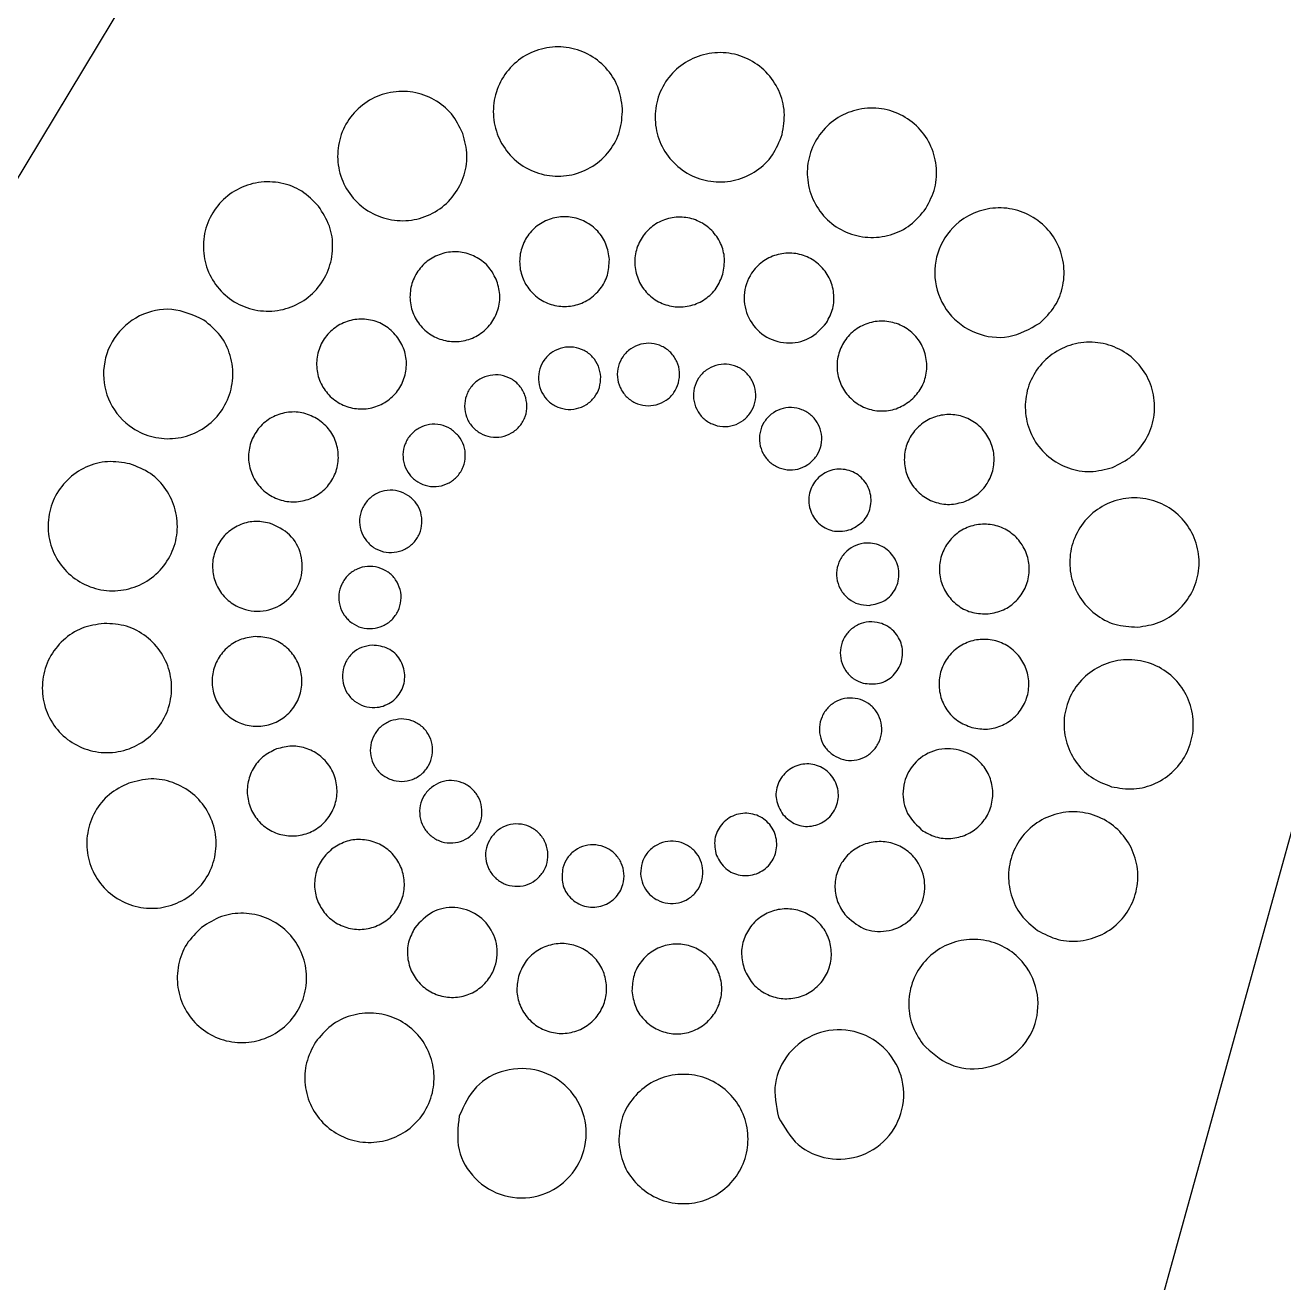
# Model space of a CAD drawing. Extents: x -494 to 784, y 11 to 1214.
# Drawn here: x 451.2 to 606.8, y 519.8 to 675.2 of the extents above; entities that cross this region are included whole.
import ezdxf

# ---------------------------------------------------------------- set-up
doc = ezdxf.new("R2010")
doc.units = 0
doc.layers.add('Layer_1', color=7, linetype='CONTINUOUS')

msp = doc.modelspace()

# ---------------------------------------------------------------- linework, layer by layer
at = {"layer": 'Layer_1', "color": 3}
for p, q in [((783.591218, 1209.841141), (315.452559, 432.331802)), ((451.227394, 11.18015), (783.591218, 1209.841141))]:
    msp.add_line(p, q, dxfattribs=at)
at = {"layer": 'Layer_1', "color": 7}
for p, q in [((525.04731, 664.840956), (525.04731, 664.840956)), ((505.310893, 661.78909), (505.310893, 661.78909)), ((544.760822, 661.644582), (544.760822, 661.644582)), ((487.483566, 652.787696), (487.483566, 652.787696)), ((562.521726, 652.51281), (562.521726, 652.51281)), ((523.418623, 646.192302), (523.418623, 646.192302)), ((537.449096, 644.411944), (537.449096, 644.411944)), ((509.524668, 643.549883), (509.524668, 643.549883)), ((473.310314, 638.717913), (473.310314, 638.717913)), ((550.242687, 638.383053), (550.242687, 638.383053)), ((576.591513, 638.339563), (576.591513, 638.339563)), ((497.127333, 636.743302), (497.127333, 636.743302)), ((522.354579, 631.709027), (522.354579, 631.709027)), ((531.961552, 630.966339), (531.961552, 630.966339)), ((512.988278, 629.446669), (512.988278, 629.446669)), ((560.547118, 628.695794), (560.547118, 628.695794)), ((540.868813, 627.291282), (540.868813, 627.291282)), ((487.440073, 626.438873), (487.440073, 626.438873)), ((504.779553, 624.400664), (504.779553, 624.400664)), ((464.178571, 620.956981), (464.178571, 620.956981)), ((548.204487, 621.04358), (548.204487, 621.04358)), ((585.592909, 620.512245), (585.592909, 620.512245)), ((498.531854, 617.064992), (498.531854, 617.064992)), ((567.353693, 616.298467), (567.353693, 616.298467)), ((481.411196, 613.645258), (481.411196, 613.645258)), ((553.250473, 612.834855), (553.250473, 612.834855)), ((494.856794, 608.157717), (494.856794, 608.157717)), ((555.512861, 603.468566), (555.512861, 603.468566)), ((569.996136, 602.404523), (569.996136, 602.404523)), ((460.982181, 601.243491), (460.982181, 601.243491)), ((588.644805, 600.775836), (588.644805, 600.775836)), ((479.630848, 599.614804), (479.630848, 599.614804)), ((494.114107, 598.55076), (494.114107, 598.55076)), ((554.770177, 593.861589), (554.770177, 593.861589)), ((496.376493, 589.184459), (496.376493, 589.184459)), ((568.215767, 588.37405), (568.215767, 588.37405)), ((482.273272, 585.720848), (482.273272, 585.720848)), ((551.095118, 584.954313), (551.095118, 584.954313)), ((464.034059, 581.507071), (464.034059, 581.507071)), ((501.42248, 580.975709), (501.42248, 580.975709)), ((585.448396, 581.062326), (585.448396, 581.062326)), ((544.847433, 577.618657), (544.847433, 577.618657)), ((562.186896, 575.580433), (562.186896, 575.580433)), ((508.758151, 574.728021), (508.758151, 574.728021)), ((489.07985, 573.323494), (489.07985, 573.323494)), ((536.638677, 572.572652), (536.638677, 572.572652)), ((517.665427, 571.052963), (517.665427, 571.052963)), ((527.2724, 570.310281), (527.2724, 570.310281)), ((552.499655, 565.276018), (552.499655, 565.276018)), ((473.035455, 563.679725), (473.035455, 563.679725)), ((499.384275, 563.636248), (499.384275, 563.636248)), ((576.316655, 563.301394), (576.316655, 563.301394)), ((540.102286, 558.46944), (540.102286, 558.46944)), ((512.177883, 557.607357), (512.177883, 557.607357)), ((526.208356, 555.827015), (526.208356, 555.827015)), ((487.105234, 549.506487), (487.105234, 549.506487)), ((562.143423, 549.231624), (562.143423, 549.231624)), ((504.86616, 540.374728), (504.86616, 540.374728)), ((544.316063, 540.230224), (544.316063, 540.230224)), ((524.579669, 537.178362), (524.579669, 537.178362))]:
    msp.add_line(p, q, dxfattribs=at)
for points, knots in [([(525.04731, 664.840956), (524.992724, 663.903541), (524.884332, 662.042128), (523.522086, 659.528968), (521.450392, 657.614222), (518.828658, 656.532146), (516.001921, 656.408609), (513.299514, 657.258004), (511.05378, 658.984065), (509.532832, 661.371221), (508.917388, 664.136028), (509.289285, 666.943986), (510.59618, 669.454727), (512.682771, 671.370124), (515.300774, 672.452037), (518.127511, 672.575574), (520.833649, 671.726343), (523.064485, 669.999631), (524.640785, 667.614894), (524.911152, 665.770034), (525.04731, 664.840956)], [0, 0, 0, 0, 2.788191, 5.536479, 8.32467, 11.112861, 13.861149, 16.64934, 19.437531, 22.185818, 24.974009, 27.762201, 30.510488, 33.298679, 36.08687, 38.835158, 41.623349, 44.41154, 47.159828, 49.948019, 49.948019, 49.948019, 49.948019]), ([(544.760822, 661.644582), (544.41923, 660.769916), (543.740936, 659.033102), (541.668753, 657.063902), (539.106767, 655.883059), (536.27897, 655.664104), (533.552409, 656.420123), (531.244744, 658.063035), (529.642307, 660.398586), (528.933471, 663.138905), (529.202521, 665.958576), (530.423923, 668.51418), (532.442716, 670.498184), (535.019071, 671.675042), (537.84327, 671.894995), (540.569831, 671.138976), (542.881094, 669.495066), (544.469162, 667.1635), (545.231388, 664.408377), (544.918429, 662.570263), (544.760822, 661.644582)], [0, 0, 0, 0, 2.788191, 5.536478, 8.324669, 11.11286, 13.861147, 16.649338, 19.437529, 22.185817, 24.974007, 27.762198, 30.510486, 33.298676, 36.086867, 38.835155, 41.623346, 44.411536, 47.159824, 49.948015, 49.948015, 49.948015, 49.948015]), ([(505.310893, 661.78909), (505.548656, 660.880688), (506.020778, 659.076885), (505.501813, 656.26577), (504.123205, 653.80455), (501.964167, 651.965275), (499.313956, 650.974274), (496.481337, 650.947007), (493.812135, 651.894618), (491.627956, 653.694939), (490.188261, 656.134245), (489.67425, 658.919694), (490.141319, 661.711403), (491.533895, 664.177845), (493.689434, 666.015813), (496.339645, 667.006814), (499.175763, 667.035389), (501.830997, 666.082555), (504.067071, 664.301639), (504.894299, 662.630621), (505.310893, 661.78909)], [0, 0, 0, 0, 2.788191, 5.536478, 8.324669, 11.11286, 13.861147, 16.649338, 19.437529, 22.185817, 24.974007, 27.762198, 30.510486, 33.298676, 36.086867, 38.835155, 41.623346, 44.411536, 47.159824, 49.948015, 49.948015, 49.948015, 49.948015]), ([(562.521726, 652.51281), (561.926566, 651.786511), (560.744764, 650.344307), (558.165485, 649.111826), (555.363991, 648.780475), (552.606935, 649.446074), (550.247443, 651.007645), (548.560412, 653.283255), (547.758128, 655.999676), (547.93079, 658.824917), (549.057998, 661.423443), (551.009346, 663.476532), (553.542423, 664.739591), (556.356352, 665.062712), (559.110294, 664.399175), (561.469785, 662.837604), (563.159931, 660.559933), (563.94978, 657.851741), (563.82332, 654.995923), (562.95767, 653.344482), (562.521726, 652.51281)], [0, 0, 0, 0, 2.788191, 5.536479, 8.32467, 11.112861, 13.861149, 16.64934, 19.437531, 22.185818, 24.974009, 27.762201, 30.510488, 33.298679, 36.08687, 38.835158, 41.623349, 44.41154, 47.159828, 49.948019, 49.948019, 49.948019, 49.948019]), ([(487.483566, 652.787696), (487.990403, 651.997227), (488.996824, 650.427601), (489.371941, 647.593704), (488.821366, 644.826931), (487.336367, 642.410497), (485.122102, 640.649039), (482.436547, 639.747779), (479.605157, 639.824182), (476.97155, 640.861441), (474.848532, 642.736468), (473.498927, 645.226749), (473.080451, 648.026155), (473.642696, 650.80221), (475.124772, 653.21632), (477.339037, 654.977778), (480.027514, 655.881363), (482.847235, 655.795676), (485.524201, 654.79291), (486.827314, 653.459304), (487.483566, 652.787696)], [0, 0, 0, 0, 2.788191, 5.536478, 8.324669, 11.11286, 13.861147, 16.649338, 19.437529, 22.185817, 24.974007, 27.762198, 30.510486, 33.298676, 36.086867, 38.835155, 41.623346, 44.411536, 47.159824, 49.948015, 49.948015, 49.948015, 49.948015]), ([(576.591513, 638.339563), (575.352539, 637.634566), (572.911338, 636.245483), (568.540127, 636.832776), (565.070777, 639.375165), (563.347286, 643.361483), (563.834581, 647.651735), (566.126556, 650.754933), (569.030152, 652.322986), (571.830084, 652.743007), (574.605998, 652.180344), (577.020145, 650.69838), (578.781593, 648.484085), (579.685181, 645.795616), (579.599494, 642.975894), (578.596727, 640.298928), (577.263122, 638.995815), (576.591513, 638.339563)], [0, 0, 0, 0, 4.177596, 8.231285, 12.408881, 16.586477, 20.640166, 24.817762, 27.605953, 30.35424, 33.142431, 35.930622, 38.67891, 41.4671, 44.255291, 47.003579, 49.79177, 49.79177, 49.79177, 49.79177]), ([(523.418623, 646.192302), (523.380715, 645.54132), (523.305444, 644.248672), (522.359439, 642.503422), (520.920763, 641.173738), (519.100114, 640.422296), (517.137103, 640.336506), (515.260431, 640.926364), (513.700894, 642.125017), (512.64468, 643.782764), (512.217288, 645.702769), (512.47555, 647.65274), (513.383116, 649.39631), (514.832137, 650.726447), (516.650195, 651.477775), (518.613207, 651.563565), (520.492469, 650.973821), (522.041661, 649.774715), (523.136314, 648.118648), (523.324069, 646.837495), (523.418623, 646.192302)], [0, 0, 0, 0, 1.936244, 3.844777, 5.781021, 7.717264, 9.625797, 11.562041, 13.498285, 15.406818, 17.343062, 19.279305, 21.187838, 23.124082, 25.060326, 26.968859, 28.905103, 30.841347, 32.74988, 34.686123, 34.686123, 34.686123, 34.686123]), ([(537.449096, 644.411944), (537.21188, 643.804537), (536.740842, 642.598416), (535.301826, 641.230916), (533.522669, 640.410886), (531.558921, 640.258834), (529.665475, 640.783847), (528.06293, 641.924759), (526.950127, 643.546669), (526.457879, 645.449668), (526.64472, 647.407773), (527.492916, 649.182498), (528.894855, 650.560279), (530.683991, 651.377542), (532.64524, 651.530287), (534.538685, 651.005274), (536.143729, 649.86367), (537.246554, 648.244526), (537.775878, 646.331246), (537.558546, 645.054778), (537.449096, 644.411944)], [0, 0, 0, 0, 1.936244, 3.844777, 5.781021, 7.717264, 9.625797, 11.562041, 13.498285, 15.406818, 17.343062, 19.279305, 21.187838, 23.124082, 25.060326, 26.968859, 28.905103, 30.841347, 32.74988, 34.686123, 34.686123, 34.686123, 34.686123]), ([(509.524668, 643.549883), (509.689781, 642.919049), (510.017643, 641.666407), (509.657251, 639.714244), (508.699884, 638.005064), (507.200552, 636.727789), (505.360128, 636.039594), (503.393031, 636.020658), (501.539419, 636.678722), (500.022627, 637.928945), (499.022839, 639.622907), (498.665887, 641.557247), (498.990241, 643.495934), (499.957307, 645.208741), (501.454209, 646.485108), (503.294634, 647.173303), (505.26416, 647.193147), (507.108073, 646.531456), (508.660902, 645.294709), (509.235366, 644.13428), (509.524668, 643.549883)], [0, 0, 0, 0, 1.936244, 3.844777, 5.781021, 7.717264, 9.625797, 11.562041, 13.498285, 15.406818, 17.343062, 19.279305, 21.187838, 23.124082, 25.060326, 26.968859, 28.905103, 30.841347, 32.74988, 34.686123, 34.686123, 34.686123, 34.686123]), ([(550.242687, 638.383053), (549.575688, 637.651556), (548.261473, 636.210258), (545.24845, 635.660099), (542.411514, 636.594729), (540.417779, 638.857663), (539.818948, 641.795757), (540.666766, 644.33713), (542.247967, 645.995857), (544.007064, 646.874114), (545.961177, 647.098197), (547.873638, 646.63749), (549.512173, 645.553044), (550.685886, 643.971334), (551.234392, 642.090643), (551.146573, 640.107437), (550.545427, 638.960603), (550.242687, 638.383053)], [0, 0, 0, 0, 2.901108, 5.716171, 8.617279, 11.518387, 14.33345, 17.234558, 19.170802, 21.079335, 23.015579, 24.951822, 26.860355, 28.796599, 30.732843, 32.641376, 34.57762, 34.57762, 34.57762, 34.57762]), ([(473.310314, 638.717913), (474.036613, 638.122753), (475.478817, 636.940951), (476.711298, 634.361673), (477.04265, 631.560176), (476.377048, 628.803128), (474.81549, 626.443608), (472.539832, 624.756684), (469.823589, 623.953997), (466.997689, 624.128152), (463.968367, 625.436918), (461.414408, 628.328334), (460.554691, 632.559718), (461.923847, 636.681195), (465.158173, 639.516555), (469.461484, 640.482951), (472.01456, 639.312134), (473.310314, 638.717913)], [0, 0, 0, 0, 2.788191, 5.536479, 8.32467, 11.112861, 13.861149, 16.64934, 19.437531, 22.185818, 24.974009, 29.151606, 33.205295, 37.382892, 41.560488, 45.614177, 49.791774, 49.791774, 49.791774, 49.791774]), ([(497.127333, 636.743302), (497.479303, 636.194365), (498.178206, 635.104347), (498.438705, 633.136363), (498.05636, 631.214993), (497.025111, 629.536913), (495.487427, 628.313679), (493.622458, 627.687803), (491.656215, 627.740861), (489.827321, 628.46118), (488.353003, 629.763282), (487.415777, 631.492644), (487.125169, 633.436676), (487.515617, 635.364492), (488.544837, 637.040957), (490.08252, 638.264192), (491.949519, 638.891682), (493.907658, 638.832177), (495.766662, 638.135812), (496.671602, 637.209697), (497.127333, 636.743302)], [0, 0, 0, 0, 1.936244, 3.844777, 5.781021, 7.717264, 9.625797, 11.562041, 13.498285, 15.406818, 17.343062, 19.279305, 21.187838, 23.124082, 25.060326, 26.968859, 28.905103, 30.841347, 32.74988, 34.686123, 34.686123, 34.686123, 34.686123]), ([(560.547118, 628.695794), (559.998181, 628.343824), (558.908163, 627.644921), (556.940178, 627.384423), (555.018808, 627.766767), (553.340729, 628.798016), (552.117494, 630.3357), (551.491619, 632.200669), (551.544677, 634.166912), (552.264995, 635.995806), (553.567098, 637.470124), (555.29646, 638.40735), (557.240492, 638.697958), (559.168308, 638.30751), (560.844773, 637.278291), (562.068008, 635.740607), (562.695498, 633.873608), (562.635993, 631.915469), (561.939627, 630.056465), (561.013512, 629.151525), (560.547118, 628.695794)], [0, 0, 0, 0, 1.936244, 3.844777, 5.781021, 7.717264, 9.625797, 11.562041, 13.498285, 15.406818, 17.343062, 19.279305, 21.187838, 23.124082, 25.060326, 26.968859, 28.905103, 30.841347, 32.74988, 34.686123, 34.686123, 34.686123, 34.686123]), ([(522.354579, 631.709027), (522.328255, 631.256956), (522.275982, 630.359284), (521.619035, 629.147305), (520.619954, 628.223913), (519.355615, 627.702078), (517.992412, 627.642502), (516.689168, 628.052125), (515.606156, 628.884524), (514.872674, 630.035737), (514.575874, 631.369074), (514.755222, 632.72322), (515.385477, 633.934033), (516.391741, 634.857739), (517.654282, 635.379495), (519.017484, 635.439071), (520.322528, 635.029527), (521.398356, 634.196815), (522.158531, 633.046768), (522.288916, 632.157078), (522.354579, 631.709027)], [0, 0, 0, 0, 1.344614, 2.669984, 4.014598, 5.359212, 6.684582, 8.029196, 9.37381, 10.69918, 12.043794, 13.388407, 14.713778, 16.058391, 17.403005, 18.728375, 20.072989, 21.417603, 22.742973, 24.087587, 24.087587, 24.087587, 24.087587]), ([(531.961552, 630.966339), (531.796819, 630.544528), (531.469709, 629.706944), (530.470393, 628.757292), (529.234867, 628.187826), (527.871153, 628.082235), (526.55626, 628.446827), (525.443381, 629.239127), (524.670601, 630.365453), (524.328762, 631.686981), (524.458513, 633.046776), (525.047538, 634.279224), (526.021107, 635.236016), (527.263562, 635.80356), (528.625541, 635.909633), (529.940434, 635.54504), (531.055048, 634.75226), (531.820899, 633.627854), (532.188484, 632.299188), (532.037559, 631.412751), (531.961552, 630.966339)], [0, 0, 0, 0, 1.344614, 2.669984, 4.014598, 5.359212, 6.684582, 8.029196, 9.37381, 10.69918, 12.043794, 13.388407, 14.713778, 16.058391, 17.403005, 18.728375, 20.072989, 21.417603, 22.742973, 24.087587, 24.087587, 24.087587, 24.087587]), ([(585.592909, 620.512245), (584.684506, 620.274482), (582.880703, 619.80236), (580.069588, 620.321325), (577.608369, 621.699933), (575.769093, 623.858971), (574.778092, 626.509182), (574.750825, 629.341801), (575.698437, 632.011002), (577.498757, 634.195182), (579.938063, 635.634877), (582.723512, 636.148888), (585.515221, 635.681818), (587.981664, 634.289243), (589.819632, 632.133704), (590.810632, 629.483493), (590.839207, 626.647375), (589.886373, 623.992141), (588.105457, 621.756067), (586.434439, 620.928839), (585.592909, 620.512245)], [0, 0, 0, 0, 2.788191, 5.536478, 8.324669, 11.11286, 13.861147, 16.649338, 19.437529, 22.185817, 24.974007, 27.762198, 30.510486, 33.298676, 36.086867, 38.835155, 41.623346, 44.411536, 47.159824, 49.948015, 49.948015, 49.948015, 49.948015]), ([(540.868813, 627.291282), (540.581795, 626.941022), (540.011868, 626.245515), (538.768002, 625.651147), (537.416973, 625.491352), (536.087374, 625.812339), (534.949502, 626.565411), (534.135926, 627.662831), (533.749022, 628.972834), (533.832289, 630.335315), (534.375888, 631.588462), (535.316932, 632.578571), (536.538516, 633.187685), (537.895542, 633.343511), (539.223639, 633.023518), (540.361511, 632.270446), (541.176589, 631.172032), (541.557496, 629.865998), (541.496511, 628.488771), (541.079048, 627.692358), (540.868813, 627.291282)], [0, 0, 0, 0, 1.344614, 2.669984, 4.014598, 5.359212, 6.684582, 8.029196, 9.37381, 10.69918, 12.043794, 13.388407, 14.713778, 16.058391, 17.403005, 18.728375, 20.072989, 21.417603, 22.742973, 24.087587, 24.087587, 24.087587, 24.087587]), ([(512.988278, 629.446669), (513.102939, 629.00859), (513.330622, 628.1387), (513.080349, 626.783031), (512.415511, 625.5961), (511.374309, 624.709103), (510.096236, 624.23119), (508.730196, 624.21804), (507.442966, 624.675029), (506.389638, 625.54324), (505.695341, 626.719602), (505.447457, 628.062894), (505.672703, 629.409204), (506.344277, 630.598654), (507.383793, 631.48502), (508.661865, 631.962933), (510.029592, 631.976713), (511.310087, 631.517206), (512.388441, 630.658354), (512.787374, 629.8525), (512.988278, 629.446669)], [0, 0, 0, 0, 1.344614, 2.669984, 4.014598, 5.359212, 6.684582, 8.029196, 9.37381, 10.69918, 12.043794, 13.388407, 14.713778, 16.058391, 17.403005, 18.728375, 20.072989, 21.417603, 22.742973, 24.087587, 24.087587, 24.087587, 24.087587]), ([(487.440073, 626.438873), (487.944448, 626.025568), (488.945978, 625.204872), (489.801868, 623.413706), (490.031973, 621.468224), (489.569751, 619.553602), (488.485327, 617.915066), (486.905043, 616.743516), (485.018639, 616.186375), (483.056666, 616.306279), (481.252134, 617.089063), (479.826378, 618.444165), (478.949254, 620.203246), (478.724864, 622.157364), (479.185654, 624.069823), (480.270078, 625.708359), (481.851794, 626.882071), (483.732483, 627.430577), (485.71569, 627.342758), (486.862524, 626.741612), (487.440073, 626.438873)], [0, 0, 0, 0, 1.936244, 3.844777, 5.781021, 7.717264, 9.625797, 11.562041, 13.498285, 15.406818, 17.343062, 19.279305, 21.187838, 23.124082, 25.060326, 26.968859, 28.905103, 30.841347, 32.74988, 34.686123, 34.686123, 34.686123, 34.686123]), ([(548.204487, 621.04358), (547.823281, 620.799156), (547.066324, 620.313807), (545.699668, 620.132905), (544.365383, 620.398422), (543.20005, 621.114567), (542.350582, 622.182403), (541.915946, 623.477521), (541.952792, 624.842967), (542.453013, 626.113033), (543.357251, 627.136865), (544.558197, 627.787716), (545.908219, 627.989527), (547.246981, 627.718383), (548.411192, 627.003647), (549.260661, 625.935811), (549.696418, 624.639284), (549.655095, 623.279465), (549.171508, 621.98849), (548.528372, 621.36006), (548.204487, 621.04358)], [0, 0, 0, 0, 1.344614, 2.669984, 4.014598, 5.359212, 6.684582, 8.029196, 9.37381, 10.69918, 12.043794, 13.388407, 14.713778, 16.058391, 17.403005, 18.728375, 20.072989, 21.417603, 22.742973, 24.087587, 24.087587, 24.087587, 24.087587]), ([(567.353693, 616.298467), (566.722858, 616.133354), (565.470217, 615.805492), (563.518054, 616.165884), (561.808873, 617.123251), (560.531598, 618.622582), (559.843404, 620.463007), (559.824468, 622.430104), (560.482532, 624.283716), (561.732755, 625.800507), (563.426717, 626.800295), (565.361057, 627.157248), (567.299744, 626.832894), (569.012551, 625.865828), (570.288918, 624.368925), (570.977112, 622.528501), (570.996956, 620.558975), (570.335266, 618.715062), (569.098519, 617.162232), (567.93809, 616.587769), (567.353693, 616.298467)], [0, 0, 0, 0, 1.936244, 3.844777, 5.781021, 7.717264, 9.625797, 11.562041, 13.498285, 15.406818, 17.343062, 19.279305, 21.187838, 23.124082, 25.060326, 26.968859, 28.905103, 30.841347, 32.74988, 34.686123, 34.686123, 34.686123, 34.686123]), ([(504.779553, 624.400664), (505.023977, 624.019458), (505.509326, 623.262501), (505.690228, 621.895845), (505.424711, 620.56156), (504.708566, 619.396227), (503.64073, 618.546759), (502.345612, 618.112123), (500.980166, 618.148969), (499.7101, 618.64919), (498.686268, 619.553428), (498.035417, 620.754374), (497.833606, 622.104396), (498.10475, 623.443158), (498.819486, 624.60737), (499.887322, 625.456838), (501.183849, 625.892595), (502.543668, 625.851272), (503.834643, 625.367685), (504.463073, 624.72455), (504.779553, 624.400664)], [0, 0, 0, 0, 1.344614, 2.669984, 4.014598, 5.359212, 6.684582, 8.029196, 9.37381, 10.69918, 12.043794, 13.388407, 14.713778, 16.058391, 17.403005, 18.728375, 20.072989, 21.417603, 22.742973, 24.087587, 24.087587, 24.087587, 24.087587]), ([(464.178571, 620.956981), (465.053237, 620.615389), (466.790051, 619.937095), (468.75925, 617.864912), (469.940093, 615.302926), (470.159048, 612.475129), (469.40303, 609.748567), (467.760117, 607.440903), (465.424566, 605.838466), (462.684248, 605.129629), (459.864577, 605.39868), (457.308973, 606.620082), (455.324969, 608.638874), (454.148111, 611.21523), (453.928158, 614.039428), (454.684176, 616.76599), (456.328086, 619.077253), (458.659653, 620.665321), (461.414776, 621.427547), (463.25289, 621.114588), (464.178571, 620.956981)], [0, 0, 0, 0, 2.788191, 5.536478, 8.324669, 11.11286, 13.861147, 16.649338, 19.437529, 22.185817, 24.974007, 27.762198, 30.510486, 33.298676, 36.086867, 38.835155, 41.623346, 44.411536, 47.159824, 49.948015, 49.948015, 49.948015, 49.948015]), ([(553.250473, 612.834855), (552.577158, 612.696145), (551.250498, 612.422841), (549.333133, 613.343621), (548.12091, 615.0267), (547.924055, 617.111888), (548.788496, 619.006918), (550.486938, 620.225316), (552.568093, 620.420232), (554.46382, 619.557319), (555.6834, 617.854562), (555.872898, 615.789053), (555.030094, 613.836155), (553.849603, 613.171954), (553.250473, 612.834855)], [0, 0, 0, 0, 2.014659, 3.969563, 5.984222, 7.998881, 9.953785, 11.968444, 13.983103, 15.938007, 17.952666, 19.967325, 21.922229, 23.936888, 23.936888, 23.936888, 23.936888]), ([(498.531854, 617.064992), (498.882114, 616.777975), (499.577621, 616.208047), (500.171989, 614.964182), (500.331784, 613.613152), (500.010797, 612.283553), (499.257725, 611.145681), (498.160305, 610.332105), (496.850302, 609.945201), (495.487821, 610.028468), (494.234674, 610.572068), (493.244565, 611.513111), (492.635451, 612.734695), (492.479625, 614.091722), (492.799618, 615.419819), (493.55269, 616.557691), (494.651104, 617.372769), (495.957138, 617.753676), (497.334365, 617.69269), (498.130778, 617.275228), (498.531854, 617.064992)], [0, 0, 0, 0, 1.344614, 2.669984, 4.014598, 5.359212, 6.684582, 8.029196, 9.37381, 10.69918, 12.043794, 13.388407, 14.713778, 16.058391, 17.403005, 18.728375, 20.072989, 21.417603, 22.742973, 24.087587, 24.087587, 24.087587, 24.087587]), ([(588.644805, 600.775836), (587.707391, 600.830422), (585.845978, 600.938813), (583.332818, 602.30106), (581.418072, 604.372753), (580.335996, 606.994488), (580.212459, 609.821225), (581.061854, 612.523632), (582.787914, 614.769365), (585.17507, 616.290314), (587.939878, 616.905758), (590.747836, 616.533861), (593.258577, 615.226966), (595.173974, 613.140375), (596.255887, 610.522372), (596.379424, 607.695635), (595.530192, 604.989497), (593.80348, 602.75866), (591.418744, 601.18236), (589.573884, 600.911993), (588.644805, 600.775836)], [0, 0, 0, 0, 2.788191, 5.536479, 8.32467, 11.112861, 13.861149, 16.64934, 19.437531, 22.185818, 24.974009, 27.762201, 30.510488, 33.298679, 36.08687, 38.835158, 41.623349, 44.41154, 47.159828, 49.948019, 49.948019, 49.948019, 49.948019]), ([(481.411196, 613.645258), (482.313005, 613.23695), (484.089875, 612.432442), (485.544183, 609.736896), (485.531959, 606.749992), (483.995878, 604.154553), (481.386634, 602.67711), (478.707655, 602.698105), (476.641494, 603.689341), (475.26263, 605.090946), (474.44566, 606.880173), (474.292836, 608.841397), (474.81787, 610.734849), (475.959469, 612.339891), (477.578614, 613.442717), (479.491893, 613.97204), (480.768362, 613.754708), (481.411196, 613.645258)], [0, 0, 0, 0, 2.901108, 5.716171, 8.617279, 11.518387, 14.333449, 17.234558, 19.170802, 21.079335, 23.015578, 24.951822, 26.860355, 28.796599, 30.732843, 32.641376, 34.577619, 34.577619, 34.577619, 34.577619]), ([(569.996136, 602.404523), (569.345154, 602.44243), (568.052506, 602.517701), (566.307256, 603.463706), (564.977571, 604.902382), (564.22613, 606.723031), (564.14034, 608.686042), (564.730197, 610.562714), (565.928851, 612.122251), (567.586598, 613.178465), (569.506603, 613.605857), (571.456574, 613.347595), (573.200144, 612.440029), (574.530281, 610.991008), (575.281609, 609.17295), (575.367399, 607.209939), (574.777655, 605.330676), (573.578549, 603.781484), (571.922482, 602.686831), (570.641329, 602.499077), (569.996136, 602.404523)], [0, 0, 0, 0, 1.936244, 3.844777, 5.781021, 7.717264, 9.625797, 11.562041, 13.498285, 15.406818, 17.343062, 19.279305, 21.187838, 23.124082, 25.060326, 26.968859, 28.905103, 30.841347, 32.74988, 34.686123, 34.686123, 34.686123, 34.686123]), ([(555.512861, 603.468566), (555.06079, 603.494891), (554.163118, 603.547163), (552.951139, 604.20411), (552.027746, 605.203191), (551.505915, 606.467529), (551.446326, 607.830739), (551.855998, 609.133955), (552.688213, 610.217074), (553.840106, 610.95016), (555.392984, 611.298239), (557.209018, 610.894099), (558.74387, 609.486917), (559.377972, 607.490816), (558.919811, 605.467791), (557.514806, 603.870929), (556.18684, 603.604026), (555.512861, 603.468566)], [0, 0, 0, 0, 1.344614, 2.669984, 4.014598, 5.359212, 6.684582, 8.029196, 9.37381, 10.69918, 12.043794, 14.058452, 16.013357, 18.028015, 20.042674, 21.997579, 24.012237, 24.012237, 24.012237, 24.012237]), ([(494.856794, 608.157717), (495.278605, 607.992983), (496.116189, 607.665873), (497.065842, 606.666557), (497.635307, 605.431031), (497.740899, 604.067317), (497.376306, 602.752424), (496.584007, 601.639545), (495.45768, 600.866765), (494.136152, 600.524927), (492.776357, 600.654677), (491.543909, 601.243702), (490.587117, 602.217271), (490.019573, 603.459727), (489.9135, 604.821705), (490.278093, 606.136598), (491.070874, 607.251212), (492.195279, 608.017063), (493.523946, 608.384649), (494.410382, 608.233723), (494.856794, 608.157717)], [0, 0, 0, 0, 1.344614, 2.669984, 4.014598, 5.359212, 6.684582, 8.029196, 9.37381, 10.69918, 12.043794, 13.388407, 14.713778, 16.058391, 17.403005, 18.728375, 20.072989, 21.417603, 22.742973, 24.087587, 24.087587, 24.087587, 24.087587]), ([(460.982181, 601.243491), (461.919595, 601.188905), (463.781008, 601.080513), (466.294169, 599.718267), (468.208914, 597.646573), (469.290991, 595.024839), (469.414528, 592.198102), (468.565133, 589.495695), (466.839072, 587.249961), (464.451917, 585.729013), (461.687109, 585.113569), (458.879151, 585.485466), (456.36841, 586.792361), (454.453013, 588.878951), (453.3711, 591.496955), (453.247562, 594.323692), (454.096794, 597.02983), (455.823506, 599.260666), (458.208243, 600.836966), (460.053103, 601.107333), (460.982181, 601.243491)], [0, 0, 0, 0, 2.788191, 5.536479, 8.32467, 11.112861, 13.861149, 16.64934, 19.437531, 22.185818, 24.974009, 27.762201, 30.510488, 33.298679, 36.08687, 38.835158, 41.623349, 44.41154, 47.159828, 49.948019, 49.948019, 49.948019, 49.948019]), ([(554.770177, 593.861589), (554.348367, 594.026323), (553.510783, 594.353433), (552.56113, 595.352749), (551.991664, 596.588276), (551.886075, 597.951987), (552.250657, 599.266891), (553.042995, 600.379727), (554.16918, 601.152666), (555.491232, 601.493918), (557.075669, 601.345095), (558.677933, 600.399549), (559.702822, 598.586944), (559.689059, 596.492592), (558.628173, 594.71016), (556.798477, 593.625624), (555.453028, 593.782149), (554.770177, 593.861589)], [0, 0, 0, 0, 1.344614, 2.669984, 4.014598, 5.359212, 6.684582, 8.029196, 9.37381, 10.69918, 12.043794, 14.058452, 16.013357, 18.028015, 20.042674, 21.997579, 24.012237, 24.012237, 24.012237, 24.012237]), ([(479.630848, 599.614804), (480.28183, 599.576897), (481.574478, 599.501625), (483.319728, 598.555621), (484.649413, 597.116945), (485.400855, 595.296296), (485.486644, 593.333285), (484.896787, 591.456613), (483.698134, 589.897076), (482.040387, 588.840861), (480.120381, 588.41347), (478.170411, 588.671732), (476.42684, 589.579298), (475.096704, 591.028319), (474.345375, 592.846377), (474.259585, 594.809388), (474.84933, 596.688651), (476.048435, 598.237843), (477.704502, 599.332496), (478.985655, 599.52025), (479.630848, 599.614804)], [0, 0, 0, 0, 1.936244, 3.844777, 5.781021, 7.717264, 9.625797, 11.562041, 13.498285, 15.406818, 17.343062, 19.279305, 21.187838, 23.124082, 25.060326, 26.968859, 28.905103, 30.841347, 32.74988, 34.686123, 34.686123, 34.686123, 34.686123]), ([(568.215767, 588.37405), (567.60836, 588.611266), (566.402239, 589.082304), (565.034739, 590.52132), (564.214709, 592.300477), (564.062657, 594.264225), (564.58767, 596.157671), (565.728582, 597.760216), (567.350492, 598.873019), (569.253491, 599.365267), (571.211596, 599.178426), (572.986321, 598.330231), (574.364102, 596.928291), (575.181365, 595.139155), (575.33411, 593.177906), (574.809097, 591.284461), (573.667493, 589.679417), (572.048349, 588.576592), (570.135069, 588.047268), (568.858601, 588.264601), (568.215767, 588.37405)], [0, 0, 0, 0, 1.936244, 3.844777, 5.781021, 7.717264, 9.625797, 11.562041, 13.498285, 15.406818, 17.343062, 19.279305, 21.187838, 23.124082, 25.060326, 26.968859, 28.905103, 30.841347, 32.74988, 34.686123, 34.686123, 34.686123, 34.686123]), ([(494.114107, 598.55076), (494.797333, 598.474614), (496.143521, 598.32458), (497.682479, 596.856378), (498.31538, 594.881036), (497.857836, 592.837227), (496.451597, 591.301511), (494.677744, 590.740481), (493.100421, 590.951761), (491.888964, 591.581561), (490.965432, 592.587949), (490.44363, 593.850456), (490.384066, 595.213667), (490.793607, 596.518709), (491.62632, 597.594537), (492.776367, 598.354712), (493.666056, 598.485098), (494.114107, 598.55076)], [0, 0, 0, 0, 2.014659, 3.969563, 5.984222, 7.998881, 9.953785, 11.968444, 13.313058, 14.638428, 15.983042, 17.327655, 18.653026, 19.997639, 21.342253, 22.667624, 24.012237, 24.012237, 24.012237, 24.012237]), ([(585.448396, 581.062326), (584.57373, 581.403918), (582.836916, 582.082213), (580.867717, 584.154395), (579.686874, 586.716382), (579.467919, 589.544179), (580.223938, 592.27074), (581.86685, 594.578404), (584.202401, 596.180842), (586.942719, 596.889678), (589.76239, 596.620628), (592.317994, 595.399226), (594.301998, 593.380433), (595.478857, 590.804077), (595.69881, 587.979879), (594.942791, 585.253318), (593.298881, 582.942054), (590.967314, 581.353986), (588.212191, 580.59176), (586.374077, 580.904719), (585.448396, 581.062326)], [0, 0, 0, 0, 2.788191, 5.536478, 8.324669, 11.11286, 13.861147, 16.649338, 19.437529, 22.185817, 24.974007, 27.762198, 30.510486, 33.298676, 36.086867, 38.835155, 41.623346, 44.411536, 47.159824, 49.948015, 49.948015, 49.948015, 49.948015]), ([(551.095118, 584.954313), (550.744858, 585.241331), (550.04935, 585.811258), (549.454983, 587.055124), (549.295188, 588.406153), (549.616175, 589.735752), (550.369247, 590.873624), (551.466667, 591.6872), (552.77667, 592.074104), (554.139151, 591.990837), (555.392298, 591.447237), (556.382407, 590.506194), (556.991521, 589.28461), (557.147347, 587.927584), (556.827354, 586.599487), (556.074281, 585.461615), (554.975867, 584.646537), (553.669833, 584.26563), (552.292606, 584.326615), (551.496194, 584.744078), (551.095118, 584.954313)], [0, 0, 0, 0, 1.344614, 2.669984, 4.014598, 5.359212, 6.684582, 8.029196, 9.37381, 10.69918, 12.043794, 13.388407, 14.713778, 16.058391, 17.403005, 18.728375, 20.072989, 21.417603, 22.742973, 24.087587, 24.087587, 24.087587, 24.087587]), ([(496.376493, 589.184459), (496.814573, 589.299121), (497.684463, 589.526803), (499.040131, 589.276531), (500.227062, 588.611693), (501.114059, 587.57049), (501.591972, 586.292417), (501.605122, 584.926378), (501.148133, 583.639147), (500.279922, 582.58582), (499.10356, 581.891522), (497.760268, 581.643639), (496.413958, 581.868885), (495.224508, 582.540459), (494.338142, 583.579974), (493.860229, 584.858047), (493.846449, 586.225773), (494.305956, 587.506269), (495.164808, 588.584622), (495.970662, 588.983555), (496.376493, 589.184459)], [0, 0, 0, 0, 1.344614, 2.669984, 4.014598, 5.359212, 6.684582, 8.029196, 9.37381, 10.69918, 12.043794, 13.388407, 14.713778, 16.058391, 17.403005, 18.728375, 20.072989, 21.417603, 22.742973, 24.087587, 24.087587, 24.087587, 24.087587]), ([(482.273272, 585.720848), (482.904107, 585.88596), (484.156749, 586.213823), (486.108912, 585.853431), (487.818092, 584.896064), (489.095367, 583.396732), (489.783562, 581.556307), (489.802497, 579.58921), (489.144434, 577.735598), (487.894211, 576.218807), (486.200248, 575.219019), (484.265909, 574.862067), (482.327221, 575.186421), (480.614414, 576.153487), (479.338048, 577.650389), (478.649853, 579.490814), (478.630009, 581.46034), (479.2917, 583.304253), (480.528447, 584.857082), (481.688876, 585.431546), (482.273272, 585.720848)], [0, 0, 0, 0, 1.936244, 3.844777, 5.781021, 7.717264, 9.625797, 11.562041, 13.498285, 15.406818, 17.343062, 19.279305, 21.187838, 23.124082, 25.060326, 26.968859, 28.905103, 30.841347, 32.74988, 34.686123, 34.686123, 34.686123, 34.686123]), ([(562.186896, 575.580433), (561.455399, 576.247432), (560.014101, 577.561648), (559.463942, 580.57467), (560.398572, 583.411607), (562.661507, 585.405342), (565.5996, 586.004172), (568.140973, 585.156355), (569.7997, 583.575154), (570.677957, 581.816057), (570.902041, 579.861943), (570.441333, 577.949483), (569.356887, 576.310947), (567.775177, 575.137235), (565.894486, 574.588729), (563.91128, 574.676548), (562.764446, 575.277694), (562.186896, 575.580433)], [0, 0, 0, 0, 2.901108, 5.716171, 8.617279, 11.518387, 14.333449, 17.234558, 19.170802, 21.079335, 23.015578, 24.951822, 26.860355, 28.796599, 30.732843, 32.641376, 34.577619, 34.577619, 34.577619, 34.577619]), ([(544.847433, 577.618657), (544.507447, 578.216154), (543.837559, 579.393427), (544.120775, 581.501486), (545.34688, 583.174478), (547.26918, 584.006057), (549.338588, 583.769521), (551.022201, 582.530713), (551.850689, 580.611649), (551.615822, 578.542051), (550.373275, 576.85598), (548.467416, 576.03748), (546.34966, 576.235555), (545.353176, 577.153019), (544.847433, 577.618657)], [0, 0, 0, 0, 2.014659, 3.969563, 5.984222, 7.99888, 9.953785, 11.968443, 13.983102, 15.938006, 17.952665, 19.967324, 21.922228, 23.936887, 23.936887, 23.936887, 23.936887]), ([(464.034059, 581.507071), (464.942461, 581.744834), (466.746265, 582.216955), (469.557379, 581.697991), (472.018599, 580.319382), (473.857875, 578.160345), (474.848875, 575.510134), (474.876142, 572.677515), (473.928531, 570.008313), (472.12821, 567.824134), (469.688904, 566.384439), (466.903455, 565.870428), (464.111746, 566.337498), (461.645303, 567.730073), (459.807336, 569.885612), (458.816335, 572.535823), (458.78776, 575.371941), (459.740594, 578.027175), (461.52151, 580.263249), (463.192528, 581.090477), (464.034059, 581.507071)], [0, 0, 0, 0, 2.788191, 5.536478, 8.324669, 11.11286, 13.861147, 16.649338, 19.437529, 22.185817, 24.974007, 27.762198, 30.510486, 33.298676, 36.086867, 38.835155, 41.623346, 44.411536, 47.159824, 49.948015, 49.948015, 49.948015, 49.948015]), ([(501.42248, 580.975709), (501.803686, 581.220133), (502.560643, 581.705482), (503.927299, 581.886384), (505.261584, 581.620867), (506.426917, 580.904722), (507.276386, 579.836886), (507.711021, 578.541768), (507.674176, 577.176322), (507.173955, 575.906256), (506.269717, 574.882424), (505.068771, 574.231573), (503.718749, 574.029761), (502.379987, 574.300906), (501.215775, 575.015642), (500.366307, 576.083478), (499.93055, 577.380005), (499.971872, 578.739823), (500.45546, 580.030799), (501.098595, 580.659229), (501.42248, 580.975709)], [0, 0, 0, 0, 1.344614, 2.669984, 4.014598, 5.359212, 6.684582, 8.029196, 9.37381, 10.69918, 12.043794, 13.388407, 14.713778, 16.058391, 17.403005, 18.728375, 20.072989, 21.417603, 22.742973, 24.087587, 24.087587, 24.087587, 24.087587]), ([(536.638677, 572.572652), (536.499968, 573.245967), (536.226663, 574.572627), (537.147444, 576.489992), (538.830523, 577.702214), (540.91571, 577.899069), (542.81074, 577.034627), (544.029139, 575.336186), (544.224055, 573.255031), (543.361141, 571.359305), (541.658384, 570.139724), (539.592875, 569.950227), (537.639978, 570.79303), (536.975777, 571.973521), (536.638677, 572.572652)], [0, 0, 0, 0, 2.014659, 3.969563, 5.984222, 7.99888, 9.953785, 11.968443, 13.983102, 15.938006, 17.952665, 19.967324, 21.922228, 23.936887, 23.936887, 23.936887, 23.936887]), ([(576.316655, 563.301394), (575.590356, 563.896553), (574.148152, 565.078355), (572.915671, 567.657634), (572.58432, 570.459129), (573.249919, 573.216185), (574.81149, 575.575676), (577.0871, 577.262708), (579.803521, 578.064991), (582.628762, 577.892329), (585.227288, 576.765121), (587.280377, 574.813773), (588.543436, 572.280696), (588.866557, 569.466767), (588.20302, 566.712825), (586.641449, 564.353334), (584.363778, 562.663188), (581.655586, 561.873339), (578.799767, 561.999799), (577.148327, 562.865449), (576.316655, 563.301394)], [0, 0, 0, 0, 2.788191, 5.536479, 8.32467, 11.112861, 13.861149, 16.64934, 19.437531, 22.185818, 24.974009, 27.762201, 30.510488, 33.298679, 36.08687, 38.835158, 41.623349, 44.41154, 47.159828, 49.948019, 49.948019, 49.948019, 49.948019]), ([(508.758151, 574.728021), (509.045169, 575.078281), (509.615096, 575.773788), (510.858962, 576.368156), (512.209991, 576.527951), (513.53959, 576.206964), (514.677462, 575.453892), (515.491038, 574.356472), (515.877942, 573.046469), (515.794675, 571.683988), (515.251075, 570.430841), (514.310032, 569.440732), (513.088448, 568.831618), (511.731422, 568.675792), (510.403325, 568.995785), (509.265453, 569.748857), (508.450374, 570.847271), (508.069467, 572.153305), (508.130453, 573.530532), (508.547915, 574.326945), (508.758151, 574.728021)], [0, 0, 0, 0, 1.344614, 2.669984, 4.014598, 5.359212, 6.684582, 8.029196, 9.37381, 10.69918, 12.043794, 13.388407, 14.713778, 16.058391, 17.403005, 18.728375, 20.072989, 21.417603, 22.742973, 24.087587, 24.087587, 24.087587, 24.087587]), ([(489.07985, 573.323494), (489.628787, 573.675464), (490.718805, 574.374367), (492.686789, 574.634866), (494.608159, 574.252522), (496.286239, 573.221272), (497.509473, 571.683588), (498.135349, 569.81862), (498.082291, 567.852377), (497.361973, 566.023482), (496.05987, 564.549164), (494.330508, 563.611938), (492.386476, 563.32133), (490.45866, 563.711778), (488.782195, 564.740998), (487.55896, 566.278682), (486.93147, 568.14568), (486.990975, 570.103819), (487.68734, 571.962823), (488.613455, 572.867763), (489.07985, 573.323494)], [0, 0, 0, 0, 1.936244, 3.844777, 5.781021, 7.717264, 9.625797, 11.562041, 13.498285, 15.406818, 17.343062, 19.279305, 21.187838, 23.124082, 25.060326, 26.968859, 28.905103, 30.841347, 32.74988, 34.686123, 34.686123, 34.686123, 34.686123]), ([(517.665427, 571.052963), (517.830161, 571.474773), (518.15727, 572.312357), (519.156587, 573.26201), (520.392114, 573.831476), (521.755825, 573.937065), (523.070729, 573.572482), (524.183565, 572.780145), (524.956504, 571.65396), (525.297755, 570.331908), (525.148933, 568.747471), (524.203387, 567.145206), (522.390782, 566.120318), (520.296429, 566.134081), (518.513998, 567.194966), (517.429462, 569.024663), (517.585987, 570.370112), (517.665427, 571.052963)], [0, 0, 0, 0, 1.344614, 2.669984, 4.014598, 5.359212, 6.684582, 8.029196, 9.37381, 10.69918, 12.043794, 14.058452, 16.013357, 18.028015, 20.042674, 21.997578, 24.012237, 24.012237, 24.012237, 24.012237]), ([(527.2724, 570.310281), (527.298724, 570.762352), (527.350996, 571.660024), (528.007944, 572.872003), (529.007025, 573.795395), (530.271364, 574.31723), (531.634567, 574.376806), (532.937811, 573.967183), (534.020823, 573.134785), (534.754305, 571.983571), (535.051105, 570.650234), (534.871756, 569.296088), (534.241502, 568.085275), (533.235237, 567.161569), (531.972697, 566.639813), (530.609495, 566.580237), (529.304451, 566.989782), (528.228623, 567.822494), (527.468448, 568.97254), (527.338062, 569.86223), (527.2724, 570.310281)], [0, 0, 0, 0, 1.344614, 2.669984, 4.014598, 5.359212, 6.684582, 8.029196, 9.37381, 10.69918, 12.043794, 13.388407, 14.713778, 16.058391, 17.403005, 18.728375, 20.072989, 21.417603, 22.742973, 24.087587, 24.087587, 24.087587, 24.087587]), ([(552.499655, 565.276018), (552.147685, 565.824955), (551.448782, 566.914972), (551.188284, 568.882956), (551.570628, 570.804328), (552.601878, 572.482402), (554.139559, 573.705658), (556.004536, 574.331451), (557.970748, 574.278699), (559.799758, 573.557252), (561.519636, 572.042793), (562.58593, 569.585072), (562.2457, 566.605939), (560.456984, 564.1777), (557.712401, 562.99914), (554.66287, 563.284347), (553.227927, 564.605498), (552.499655, 565.276018)], [0, 0, 0, 0, 1.936244, 3.844777, 5.781021, 7.717264, 9.625797, 11.562041, 13.498285, 15.406818, 17.343062, 20.24417, 23.059232, 25.960341, 28.861449, 31.676511, 34.577619, 34.577619, 34.577619, 34.577619]), ([(499.384275, 563.636248), (500.051274, 564.367745), (501.365489, 565.809043), (504.378512, 566.359203), (507.215449, 565.424572), (509.209183, 563.161638), (509.808014, 560.223544), (508.960196, 557.682172), (507.378996, 556.023445), (505.619898, 555.145187), (503.665785, 554.921104), (501.753324, 555.381811), (500.114789, 556.466257), (498.941077, 558.047967), (498.392571, 559.928658), (498.48039, 561.911865), (499.081536, 563.058698), (499.384275, 563.636248)], [0, 0, 0, 0, 2.901108, 5.716171, 8.617279, 11.518387, 14.333449, 17.234558, 19.170802, 21.079335, 23.015578, 24.951822, 26.860355, 28.796599, 30.732843, 32.641376, 34.577619, 34.577619, 34.577619, 34.577619]), ([(473.035455, 563.679725), (473.825924, 564.186562), (475.395549, 565.192983), (478.229447, 565.568101), (480.996219, 565.017525), (483.412654, 563.532526), (485.174112, 561.318261), (486.075372, 558.632706), (485.998969, 555.801317), (484.96171, 553.167709), (483.086683, 551.044691), (480.596402, 549.695086), (477.796996, 549.27661), (475.020941, 549.838855), (472.606831, 551.320931), (470.845373, 553.535196), (469.941788, 556.223673), (470.027474, 559.043394), (471.030241, 561.72036), (472.363846, 563.023473), (473.035455, 563.679725)], [0, 0, 0, 0, 2.788191, 5.536478, 8.324669, 11.11286, 13.861147, 16.649338, 19.437529, 22.185817, 24.974007, 27.762198, 30.510486, 33.298676, 36.086867, 38.835155, 41.623346, 44.411536, 47.159824, 49.948015, 49.948015, 49.948015, 49.948015]), ([(540.102286, 558.46944), (539.937173, 559.100274), (539.609311, 560.352916), (539.969703, 562.305079), (540.92707, 564.014259), (542.426401, 565.291534), (544.266826, 565.979729), (546.233923, 565.998664), (548.087535, 565.340601), (549.604326, 564.090378), (550.604114, 562.396415), (550.961067, 560.462076), (550.636713, 558.523389), (549.669646, 556.810581), (548.172744, 555.534215), (546.332319, 554.84602), (544.362793, 554.826176), (542.51888, 555.487867), (540.966051, 556.724614), (540.391588, 557.885043), (540.102286, 558.46944)], [0, 0, 0, 0, 1.936244, 3.844777, 5.781021, 7.717264, 9.625797, 11.562041, 13.498285, 15.406818, 17.343062, 19.279305, 21.187838, 23.124082, 25.060326, 26.968859, 28.905103, 30.841347, 32.74988, 34.686123, 34.686123, 34.686123, 34.686123]), ([(512.177883, 557.607357), (512.4151, 558.214764), (512.886138, 559.420885), (514.325154, 560.788385), (516.104311, 561.608415), (518.068059, 561.760467), (519.961504, 561.235454), (521.564049, 560.094543), (522.676853, 558.472632), (523.1691, 556.569633), (522.98226, 554.611528), (522.134064, 552.836803), (520.732125, 551.459023), (518.942989, 550.64176), (516.98174, 550.489015), (515.088294, 551.014028), (513.48325, 552.155632), (512.380425, 553.774776), (511.851101, 555.688055), (512.068434, 556.964523), (512.177883, 557.607357)], [0, 0, 0, 0, 1.936244, 3.844777, 5.781021, 7.717264, 9.625797, 11.562041, 13.498285, 15.406818, 17.343062, 19.279305, 21.187838, 23.124082, 25.060326, 26.968859, 28.905103, 30.841347, 32.74988, 34.686123, 34.686123, 34.686123, 34.686123]), ([(526.208356, 555.827015), (526.246263, 556.477997), (526.321535, 557.770645), (527.26754, 559.515895), (528.706215, 560.845579), (530.526864, 561.597021), (532.489876, 561.682811), (534.366548, 561.092954), (535.926085, 559.8943), (536.982299, 558.236553), (537.409691, 556.316548), (537.151429, 554.366577), (536.243863, 552.623007), (534.794842, 551.29287), (532.976784, 550.541542), (531.013772, 550.455752), (529.134509, 551.045496), (527.585318, 552.244602), (526.490665, 553.900669), (526.30291, 555.181822), (526.208356, 555.827015)], [0, 0, 0, 0, 1.936244, 3.844777, 5.781021, 7.717264, 9.625797, 11.562041, 13.498285, 15.406818, 17.343062, 19.279305, 21.187838, 23.124082, 25.060326, 26.968859, 28.905103, 30.841347, 32.74988, 34.686123, 34.686123, 34.686123, 34.686123]), ([(562.143423, 549.231624), (561.636586, 550.022093), (560.630165, 551.591719), (560.255047, 554.425616), (560.805623, 557.19239), (562.290623, 559.608816), (564.504884, 561.370305), (567.190451, 562.271448), (570.021796, 562.195484), (572.655569, 561.156601), (575.132194, 558.975779), (576.667657, 555.436663), (576.177726, 551.146711), (573.601976, 547.650047), (569.649775, 545.95292), (565.258451, 546.363619), (563.192134, 548.266076), (562.143423, 549.231624)], [0, 0, 0, 0, 2.788191, 5.536478, 8.324669, 11.11286, 13.861147, 16.649338, 19.437529, 22.185817, 24.974007, 29.151603, 33.205293, 37.382888, 41.560484, 45.614173, 49.791769, 49.791769, 49.791769, 49.791769]), ([(487.105234, 549.506487), (487.700394, 550.232787), (488.882195, 551.67499), (491.461474, 552.907471), (494.262969, 553.238822), (497.020025, 552.573223), (499.379516, 551.011653), (501.066548, 548.736043), (501.868831, 546.019621), (501.69617, 543.19438), (500.568961, 540.595855), (498.617614, 538.542765), (496.084537, 537.279707), (493.270607, 536.956585), (490.516666, 537.620123), (488.157174, 539.181693), (486.467028, 541.459365), (485.67718, 544.167557), (485.803639, 547.023375), (486.669289, 548.674816), (487.105234, 549.506487)], [0, 0, 0, 0, 2.788191, 5.536479, 8.32467, 11.112861, 13.861149, 16.64934, 19.437531, 22.185818, 24.974009, 27.762201, 30.510488, 33.298679, 36.08687, 38.835158, 41.623349, 44.41154, 47.159828, 49.948019, 49.948019, 49.948019, 49.948019]), ([(544.316063, 540.230224), (544.028435, 541.62641), (543.461711, 544.377372), (545.371042, 548.353219), (548.861074, 550.866883), (553.184918, 551.275082), (557.114452, 549.482576), (559.640922, 545.960688), (560.0451, 541.645206), (558.255763, 537.714228), (554.724926, 535.185306), (550.441887, 534.792365), (546.392359, 536.540001), (545.015072, 538.987867), (544.316063, 540.230224)], [0, 0, 0, 0, 4.177596, 8.231285, 12.408881, 16.586477, 20.640166, 24.817762, 28.995357, 33.049047, 37.226643, 41.404238, 45.457928, 49.635523, 49.635523, 49.635523, 49.635523]), ([(504.86616, 540.374728), (505.454122, 541.67333), (506.612607, 544.232016), (510.494232, 546.326269), (514.795222, 546.308476), (518.533219, 544.097224), (520.65867, 540.337335), (520.632514, 536.003045), (518.422924, 532.274177), (514.66475, 530.145694), (510.321779, 530.175127), (506.625763, 532.374738), (504.376861, 536.168859), (504.701432, 538.958773), (504.86616, 540.374728)], [0, 0, 0, 0, 4.177596, 8.231285, 12.408881, 16.586477, 20.640166, 24.817762, 28.995358, 33.049047, 37.226643, 41.404239, 45.457928, 49.635524, 49.635524, 49.635524, 49.635524]), ([(524.579669, 537.178362), (524.634255, 538.115777), (524.742646, 539.97719), (526.104893, 542.49035), (528.176586, 544.405096), (530.798321, 545.487172), (533.625058, 545.610709), (536.327465, 544.761314), (538.573198, 543.035253), (540.094147, 540.648098), (540.709591, 537.88329), (540.337694, 535.075332), (539.030799, 532.564591), (536.944208, 530.649194), (534.326205, 529.567281), (531.499468, 529.443744), (528.79333, 530.292975), (526.562494, 532.019687), (524.986194, 534.404424), (524.715827, 536.249284), (524.579669, 537.178362)], [0, 0, 0, 0, 2.788191, 5.536479, 8.32467, 11.112861, 13.861149, 16.64934, 19.437531, 22.185818, 24.974009, 27.762201, 30.510488, 33.298679, 36.08687, 38.835158, 41.623349, 44.41154, 47.159828, 49.948019, 49.948019, 49.948019, 49.948019])]:
    msp.add_open_spline(points, degree=3, knots=knots, dxfattribs=at)

doc.saveas('drawing.dxf')
